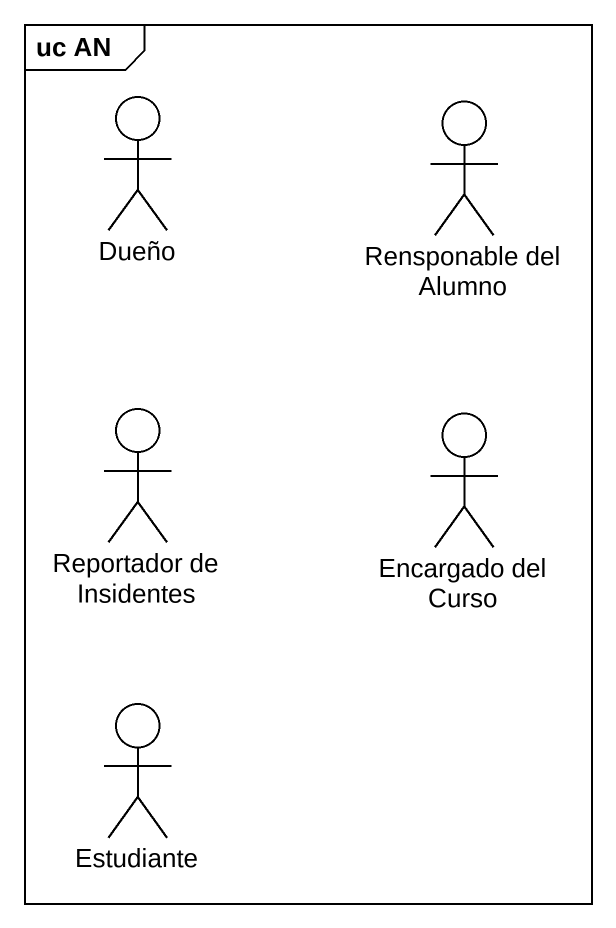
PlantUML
@startuml
mainframe uc AN
actor Dueño
actor "Rensponable del Alumno" as Rensponable_del_Alumno
actor "Reportador de Insidentes" as Reportador_de_Insidentes
actor "Encargado del Curso" as Encargado_del_Curso
actor Estudiante
@enduml
